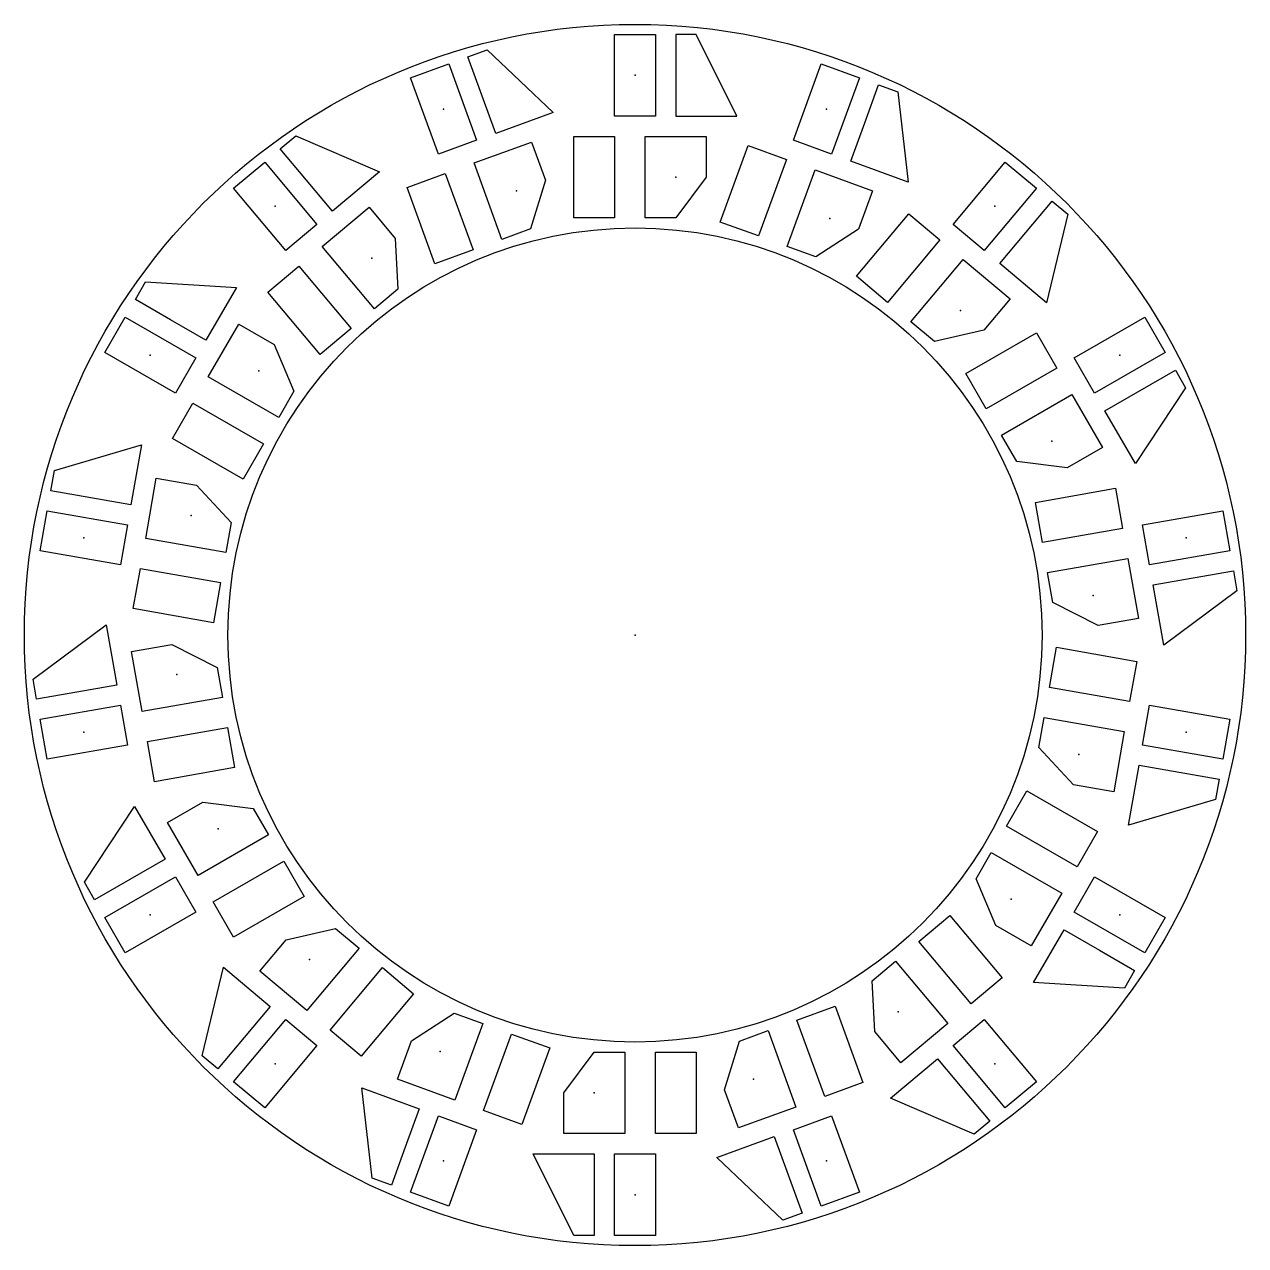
# Model space of a CAD drawing. Header units: millimetres. Extents: x -600 to 600, y -600 to 600.
import ezdxf

# ---------------------------------------------------------------- set-up
doc = ezdxf.new("R2010")
doc.units = ezdxf.units.MM
doc.layers.get('0').update_dxf_attribs({"linetype": 'CONTINUOUS'})

msp = doc.modelspace()

# ---------------------------------------------------------------- linework, layer by layer
for points in [[(20, 510), (-20, 510), (-20, 590), (20, 590)], [(40, 550), (40, 510), (100, 510), (60, 590), (40, 590)], [(-145.4, 574.9), (-80.5, 513.4), (-136.8, 492.9), (-150.5, 530.5), (-164.2, 568.1)], [(-220.6, 547.6), (-183, 561.3), (-155.6, 486.1), (-193.2, 472.4)], [(183, 561.3), (220.6, 547.6), (193.2, 472.4), (155.6, 486.1)], [(258.2, 533.9), (268.4, 445), (212, 465.6), (225.7, 503.2), (239.4, 540.7)], [(-333.3, 490.5), (-251.2, 455), (-297.2, 416.4), (-322.9, 447), (-348.6, 477.7)], [(-101.8, 484.4), (-88.1, 446.8), (-102.6, 399), (-130.8, 388.7), (-158.2, 463.9)], [(-20, 410), (-60, 410), (-60, 490), (-20, 490)], [(10, 490), (70, 490), (70, 450), (40, 410), (10, 410)], [(111.2, 481), (148.8, 467.3), (121.4, 392.1), (83.8, 405.8)], [(-394.6, 439.1), (-363.9, 464.8), (-312.5, 403.5), (-343.1, 377.8)], [(233.4, 436.5), (219.7, 398.9), (177.8, 371.6), (149.6, 381.9), (177, 457)], [(363.9, 464.8), (394.6, 439.1), (343.1, 377.8), (312.5, 403.5)], [(-224, 439.9), (-186.4, 453.6), (-159, 378.4), (-196.6, 364.8)], [(-261.3, 420.4), (-235.6, 389.7), (-232.9, 339.8), (-255.9, 320.5), (-307.3, 381.8)], [(425.2, 413.4), (404.4, 326.4), (358.5, 365), (384.2, 395.6), (409.9, 426.3)], [(269, 413.9), (299.6, 388.2), (248.2, 326.9), (217.6, 352.6)], [(-360.9, 336.8), (-330.3, 362.5), (-278.9, 301.2), (-309.5, 275.5)], [(368.6, 330.4), (342.9, 299.7), (294.2, 288.4), (271.2, 307.7), (322.6, 368.9)], [(-481, 347), (-391.7, 341.6), (-421.7, 289.6), (-456.3, 309.6), (-491, 329.6)], [(-521, 277.7), (-501, 312.3), (-431.7, 272.3), (-451.7, 237.7)], [(501, 312.3), (521, 277.7), (451.7, 237.7), (431.7, 272.3)], [(-389.4, 305.6), (-354.7, 285.6), (-335.1, 239.6), (-350.1, 213.7), (-419.4, 253.7)], [(394.4, 297), (414.4, 262.3), (345.1, 222.3), (325.1, 257)], [(541, 243), (491.7, 168.4), (461.7, 220.4), (496.3, 240.4), (531, 260.4)], [(459.4, 184.4), (424.7, 164.4), (375.1, 170.4), (360.1, 196.3), (429.4, 236.3)], [(-454.4, 193), (-434.4, 227.7), (-365.1, 187.7), (-385.1, 153)], [(-570.6, 161.5), (-484.9, 187), (-495.3, 128), (-534.7, 134.9), (-574.1, 141.8)], [(-470.4, 154), (-431, 147.1), (-396.8, 110.6), (-402, 81), (-480.8, 94.9)], [(472.1, 144.2), (479.1, 104.8), (400.3, 90.9), (393.4, 130.3)], [(-584.5, 82.8), (-577.6, 122.1), (-498.8, 108.3), (-505.7, 68.9)], [(577.6, 122.1), (584.5, 82.8), (505.7, 68.9), (498.8, 108.3)], [(494.7, 16.2), (455.3, 9.2), (410.7, 31.8), (405.5, 61.3), (484.3, 75.2)], [(-493, 26), (-486, 65.4), (-407.2, 51.5), (-414.2, 12.1)], [(591.5, 43.4), (519.6, -9.9), (509.2, 49.2), (548.6, 56.1), (588, 63.1)], [(-591.5, -43.4), (-519.6, 9.9), (-509.2, -49.2), (-548.6, -56.1), (-588, -63.1)], [(-494.7, -16.2), (-455.3, -9.2), (-410.7, -31.8), (-405.5, -61.3), (-484.3, -75.2)], [(493, -26), (486, -65.4), (407.2, -51.5), (414.2, -12.1)], [(-577.6, -122.1), (-584.5, -82.8), (-505.7, -68.9), (-498.8, -108.3)], [(584.5, -82.8), (577.6, -122.1), (498.8, -108.3), (505.7, -68.9)], [(470.4, -154), (431, -147.1), (396.8, -110.6), (402, -81), (480.8, -94.9)], [(-472.1, -144.2), (-479.1, -104.8), (-400.3, -90.9), (-393.4, -130.3)], [(570.6, -161.5), (484.9, -187), (495.3, -128), (534.7, -134.9), (574.1, -141.8)], [(454.4, -193), (434.4, -227.7), (365.1, -187.7), (385.1, -153)], [(-459.4, -184.4), (-424.7, -164.4), (-375.1, -170.4), (-360.1, -196.3), (-429.4, -236.3)], [(-541, -243), (-491.7, -168.4), (-461.7, -220.4), (-496.3, -240.4), (-531, -260.4)], [(389.4, -305.6), (354.7, -285.6), (335.1, -239.6), (350.1, -213.7), (419.4, -253.7)], [(-394.4, -297), (-414.4, -262.3), (-345.1, -222.3), (-325.1, -257)], [(-501, -312.3), (-521, -277.7), (-451.7, -237.7), (-431.7, -272.3)], [(521, -277.7), (501, -312.3), (431.7, -272.3), (451.7, -237.7)], [(360.9, -336.8), (330.3, -362.5), (278.9, -301.2), (309.5, -275.5)], [(-368.6, -330.4), (-342.9, -299.7), (-294.2, -288.4), (-271.2, -307.7), (-322.6, -368.9)], [(481, -347), (391.7, -341.6), (421.7, -289.6), (456.3, -309.6), (491, -329.6)], [(261.3, -420.4), (235.6, -389.7), (232.9, -339.8), (255.9, -320.5), (307.3, -381.8)], [(-425.2, -413.4), (-404.4, -326.4), (-358.5, -365), (-384.2, -395.6), (-409.9, -426.3)], [(-269, -413.9), (-299.6, -388.2), (-248.2, -326.9), (-217.6, -352.6)], [(-233.4, -436.5), (-219.7, -398.9), (-177.8, -371.6), (-149.6, -381.9), (-177, -457)], [(224, -439.9), (186.4, -453.6), (159, -378.4), (196.6, -364.8)], [(-363.9, -464.8), (-394.6, -439.1), (-343.1, -377.8), (-312.5, -403.5)], [(394.6, -439.1), (363.9, -464.8), (312.5, -403.5), (343.1, -377.8)], [(-111.2, -481), (-148.8, -467.3), (-121.4, -392.1), (-83.8, -405.8)], [(101.8, -484.4), (88.1, -446.8), (102.6, -399), (130.8, -388.7), (158.2, -463.9)], [(-70, -490), (-70, -450), (-40, -410), (-10, -410), (-10, -490)], [(60, -490), (20, -490), (20, -410), (60, -410)], [(333.3, -490.5), (251.2, -455), (297.2, -416.4), (322.9, -447), (348.6, -477.7)], [(-258.2, -533.9), (-268.4, -445), (-212, -465.6), (-225.7, -503.2), (-239.4, -540.7)], [(-183, -561.3), (-220.6, -547.6), (-193.2, -472.4), (-155.6, -486.1)], [(220.6, -547.6), (183, -561.3), (155.6, -486.1), (193.2, -472.4)], [(145.4, -574.9), (80.5, -513.4), (136.8, -492.9), (150.5, -530.5), (164.2, -568.1)], [(-60, -590), (-100, -510), (-40, -510), (-40, -550), (-40, -590)], [(20, -590), (-20, -590), (-20, -510), (20, -510)]]:
    msp.add_lwpolyline(points, close=True)
for radius in [600, 400]:
    msp.add_circle((0, 0), radius)
for p in [(0, 550), (-188.1, 516.8), (188.1, 516.8), (40, 450), (-116.3, 436.5), (-353.5, 421.3), (353.5, 421.3), (191.5, 409.2), (-258.6, 370.4), (319.9, 319), (-476.3, 275), (476.3, 275), (-369.7, 259.6), (409.7, 190.4), (-436.2, 117.5), (-541.6, 95.5), (541.6, 95.5), (450.1, 38.7), (0, 0), (-450.1, -38.7), (-541.6, -95.5), (541.6, -95.5), (436.2, -117.5), (-409.7, -190.4), (369.7, -259.6), (-476.3, -275), (476.3, -275), (-319.9, -319), (258.6, -370.4), (-191.5, -409.2), (-353.5, -421.3), (353.5, -421.3), (116.3, -436.5), (-40, -450), (-188.1, -516.8), (188.1, -516.8), (0, -550)]:
    msp.add_point(p)

doc.saveas('drawing.dxf')
